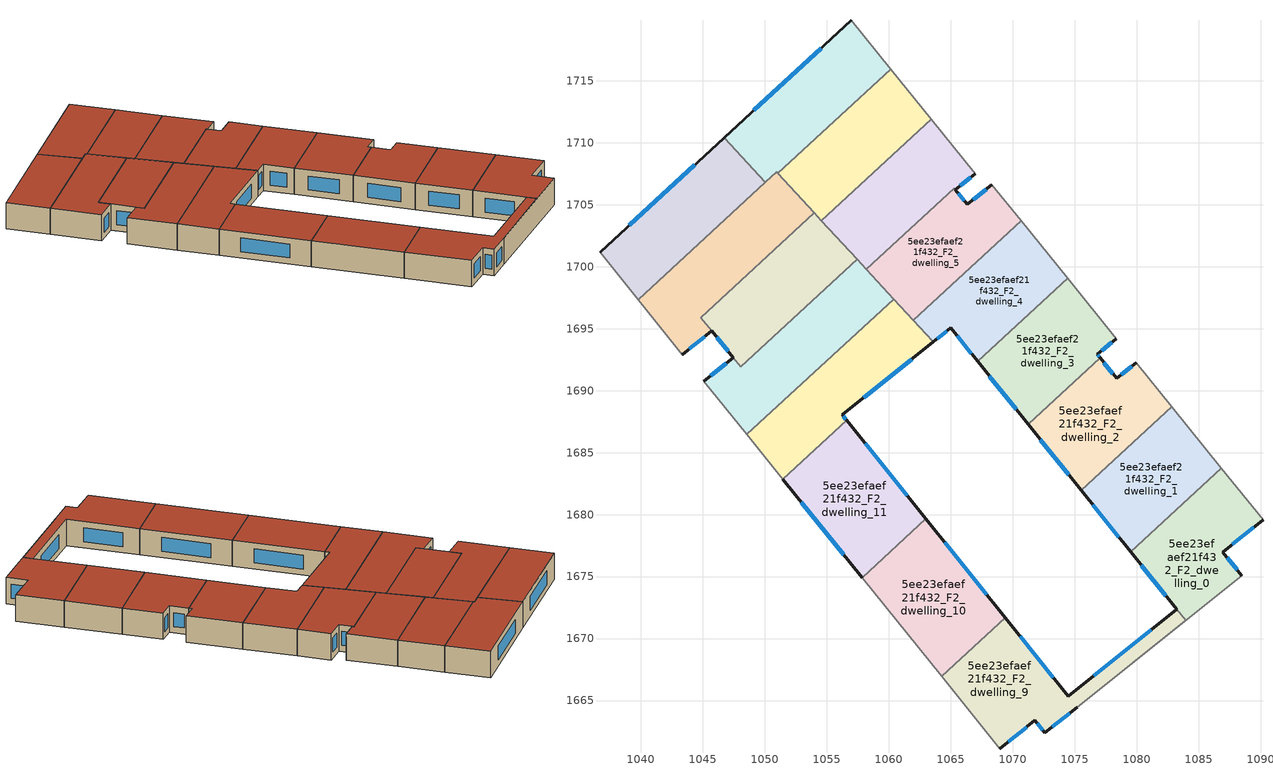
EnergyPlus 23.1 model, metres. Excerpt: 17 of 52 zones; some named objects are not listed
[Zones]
5ee23efaef21f432_F2_dwelling_0
 floor to 5ee23efaef21f432_F1_dwelling_0 (EU_floor_Construction): 1086.83,1683.75 1090.18,1679.59 1086.93,1676.98 1088.45,1675.09 1075.18,1664.47 1083.93,1671.47 1083.22,1672.36 1079.49,1677 z6
 wall outside (EU_wall_Construction): 1079.49,1677 1083.22,1672.36 / 1088.45,1675.09 1086.93,1676.98 1090.18,1679.59 z6:9
 wall to 5ee23efaef21f432_F2_dwelling_9 (EU_wall_Construction): 1083.22,1672.36 1083.93,1671.47 1075.18,1664.47 z6:9
 wall to 5ee23efaef21f432_F2_dwelling_1 (EU_wall_Construction): 1086.83,1683.75 1079.49,1677 z6:9
 wall adiabatic (EU_wall_Construction): 1090.18,1679.59 1086.83,1683.75 / 1075.18,1664.47 1088.45,1675.09 z6:9
 window (EU_Window_Construction): 1080.37,1675.91 1082.35,1673.45 / 1087.69,1677.59 1089.41,1678.98 / 1088.09,1675.53 1087.28,1676.54 z6.7:8.3
 roof outside (EU_roof_Construction): 1083.93,1671.47 1075.18,1664.47 1088.45,1675.09 1086.93,1676.98 1090.18,1679.59 1086.83,1683.75 1079.49,1677 1083.22,1672.36 z9
5ee23efaef21f432_F2_dwelling_1
 floor to 5ee23efaef21f432_F1_dwelling_1 (EU_floor_Construction): 1082.83,1688.72 1086.83,1683.75 1079.49,1677 1075.5,1681.97 z6
 wall outside (EU_wall_Construction): 1075.5,1681.97 1079.49,1677 z6:9
 wall to 5ee23efaef21f432_F2_dwelling_2 (EU_wall_Construction): 1082.83,1688.72 1075.5,1681.97 z6:9
 wall adiabatic (EU_wall_Construction): 1086.83,1683.75 1082.83,1688.72 z6:9
 window (EU_Window_Construction): 1076.44,1680.8 1078.56,1678.17 z6.7:8.3
 roof outside (EU_roof_Construction): 1086.83,1683.75 1082.83,1688.72 1075.5,1681.97 1079.49,1677 z9
5ee23efaef21f432_F2_dwelling_10
 floor to 5ee23efaef21f432_F1_dwelling_10 (EU_floor_Construction): 1062.98,1679.66 1069.39,1671.68 1064.26,1666.95 1057.84,1674.92 z6
 wall outside (EU_wall_Construction): 1069.39,1671.68 1062.98,1679.66 z6:9
 wall to 5ee23efaef21f432_F2_dwelling_9 (EU_wall_Construction): 1064.26,1666.95 1069.39,1671.68 z6:9
 wall adiabatic (EU_wall_Construction): 1057.84,1674.92 1064.26,1666.95 z6:9
 wall to 5ee23efaef21f432_F2_dwelling_11 (EU_wall_Construction): 1062.98,1679.66 1057.84,1674.92 z6:9
 window (EU_Window_Construction): 1067.89,1673.55 1064.49,1677.78 z6.7:8.3
 roof outside (EU_roof_Construction): 1069.39,1671.68 1062.98,1679.66 1057.84,1674.92 1064.26,1666.95 z9
5ee23efaef21f432_F2_dwelling_11
 floor to 5ee23efaef21f432_F1_dwelling_11 (EU_floor_Construction): 1056.6,1687.61 1062.98,1679.66 1057.84,1674.92 1051.45,1682.86 z6
 wall outside (EU_wall_Construction): 1051.45,1682.86 1057.84,1674.92 / 1062.98,1679.66 1056.6,1687.61 z6:9
 wall to 5ee23efaef21f432_F2_dwelling_12 (EU_wall_Construction): 1056.6,1687.61 1051.45,1682.86 z6:9
 window (EU_Window_Construction): 1052.95,1680.99 1056.34,1676.78 / 1061.49,1681.52 1058.1,1685.74 z6.7:8.3
 roof outside (EU_roof_Construction): 1062.98,1679.66 1056.6,1687.61 1051.45,1682.86 1057.84,1674.92 z9
5ee23efaef21f432_F2_dwelling_12
 floor to 5ee23efaef21f432_F1_dwelling_12 (EU_floor_Construction): 1060.39,1697.39 1063.53,1693.99 1063.58,1693.93 1056.24,1688.06 1056.6,1687.61 1051.45,1682.86 1048.54,1686.46 z6
 wall outside (EU_wall_Construction): 1056.6,1687.61 1056.24,1688.06 1063.58,1693.93 z6:9
 wall adiabatic (EU_wall_Construction): 1048.54,1686.46 1051.45,1682.86 z6:9
 wall to 5ee23efaef21f432_F2_dwelling_13 (EU_wall_Construction): 1060.39,1697.39 1048.54,1686.46 z6:9
 wall to 5ee23efaef21f432_F2_dwelling_5 (EU_wall_Construction): 1061.97,1695.68 1060.39,1697.39 z6:9
 wall to 5ee23efaef21f432_F2_dwelling_4 (EU_wall_Construction): 1063.58,1693.93 1063.53,1693.99 1061.97,1695.68 z6:9
 window (EU_Window_Construction): 1057.96,1689.43 1061.86,1692.55 / 1056.51,1687.71 1056.32,1687.95 z6.7:8.3
 roof outside (EU_roof_Construction): 1056.6,1687.61 1056.24,1688.06 1063.58,1693.93 1063.53,1693.99 1060.39,1697.39 1048.54,1686.46 1051.45,1682.86 z9
5ee23efaef21f432_F2_dwelling_13
 floor to 5ee23efaef21f432_F1_dwelling_13 (EU_floor_Construction): 1057.44,1700.59 1060.39,1697.39 1048.54,1686.46 1045.08,1690.76 1047.45,1692.66 1048.03,1691.93 z6
 wall outside (EU_wall_Construction): 1047.45,1692.66 1045.08,1690.76 z6:9
 wall to 5ee23efaef21f432_F2_dwelling_14 (EU_wall_Construction): 1057.44,1700.59 1048.03,1691.93 1047.45,1692.66 z6:9
 wall adiabatic (EU_wall_Construction): 1045.08,1690.76 1048.54,1686.46 z6:9
 wall to 5ee23efaef21f432_F2_dwelling_6 (EU_wall_Construction): 1058.16,1699.81 1057.44,1700.59 z6:9
 wall to 5ee23efaef21f432_F2_dwelling_5 (EU_wall_Construction): 1060.39,1697.39 1058.16,1699.81 z6:9
 window (EU_Window_Construction): 1046.89,1692.21 1045.63,1691.2 z6.7:8.3
 roof outside (EU_roof_Construction): 1060.39,1697.39 1057.44,1700.59 1048.03,1691.93 1047.45,1692.66 1045.08,1690.76 1048.54,1686.46 z9
5ee23efaef21f432_F2_dwelling_14
 floor to 5ee23efaef21f432_F1_dwelling_14 (EU_floor_Construction): 1053.99,1704.34 1057.43,1700.6 1048.03,1691.93 1044.83,1695.9 z6
 wall outside (EU_wall_Construction): 1045.71,1694.81 1047.45,1692.66 z6:9
 wall to 5ee23efaef21f432_F2_dwelling_15 (EU_wall_Construction): 1053.99,1704.34 1044.83,1695.9 1045.71,1694.81 z6:9
 wall to 5ee23efaef21f432_F2_dwelling_7 (EU_wall_Construction): 1054.55,1703.72 1053.99,1704.34 z6:9
 wall to 5ee23efaef21f432_F2_dwelling_6 (EU_wall_Construction): 1057.43,1700.6 1054.55,1703.72 z6:9
 window (EU_Window_Construction): 1046.12,1694.31 1047.04,1693.16 z6.7:8.3
 roof outside (EU_roof_Construction): 1057.44,1700.59 1053.99,1704.34 1044.83,1695.9 1048.03,1691.93 z9
5ee23efaef21f432_F2_dwelling_15
 floor to 5ee23efaef21f432_F1_dwelling_15 (EU_floor_Construction): 1050.94,1707.64 1053.99,1704.34 1044.83,1695.9 1045.71,1694.81 1043.34,1692.91 1039.77,1697.35 z6
 wall outside (EU_wall_Construction): 1043.34,1692.91 1045.71,1694.81 z6:9
 wall adiabatic (EU_wall_Construction): 1039.77,1697.35 1043.34,1692.91 z6:9
 wall to 5ee23efaef21f432_F2_dwelling_16 (EU_wall_Construction): 1050.02,1706.8 1039.77,1697.35 z6:9
 wall to 5ee23efaef21f432_F2_dwelling_8 (EU_wall_Construction): 1051.04,1707.53 1050.94,1707.64 1050.02,1706.8 z6:9
 wall to 5ee23efaef21f432_F2_dwelling_7 (EU_wall_Construction): 1053.99,1704.34 1051.04,1707.53 z6:9
 window (EU_Window_Construction): 1043.89,1693.36 1045.15,1694.37 z6.7:8.3
 roof outside (EU_roof_Construction): 1045.71,1694.81 1044.83,1695.9 1053.99,1704.34 1050.94,1707.64 1039.77,1697.35 1043.34,1692.91 z9
5ee23efaef21f432_F2_dwelling_16
 floor to 5ee23efaef21f432_F1_dwelling_16 (EU_floor_Construction): 1046.71,1710.4 1050.02,1706.8 1039.77,1697.35 1036.69,1701.16 z6
 wall outside (EU_wall_Construction): 1046.71,1710.4 1036.69,1701.16 z6:9
 wall to 5ee23efaef21f432_F2_dwelling_8 (EU_wall_Construction): 1050.02,1706.8 1046.71,1710.4 z6:9
 wall adiabatic (EU_wall_Construction): 1036.69,1701.16 1039.77,1697.35 z6:9
 window (EU_Window_Construction): 1044.35,1708.23 1039.05,1703.33 z6.7:8.3
 roof outside (EU_roof_Construction): 1050.02,1706.8 1046.71,1710.4 1036.69,1701.16 1039.77,1697.35 z9
5ee23efaef21f432_F2_dwelling_2
 floor to 5ee23efaef21f432_F1_dwelling_2 (EU_floor_Construction): 1079.97,1692.27 1082.83,1688.72 1075.5,1681.97 1071.22,1687.3 1077.03,1692.65 1078.38,1690.98 z6
 wall outside (EU_wall_Construction): 1071.22,1687.3 1075.5,1681.97 / 1079.97,1692.27 1078.38,1690.98 1077.03,1692.65 z6:9
 wall to 5ee23efaef21f432_F2_dwelling_3 (EU_wall_Construction): 1077.03,1692.65 1071.22,1687.3 z6:9
 wall adiabatic (EU_wall_Construction): 1082.83,1688.72 1079.97,1692.27 z6:9
 window (EU_Window_Construction): 1072.23,1686.05 1074.5,1683.22 / 1078.06,1691.38 1077.35,1692.26 / 1079.59,1691.97 1078.75,1691.29 z6.7:8.3
 roof outside (EU_roof_Construction): 1082.83,1688.72 1079.97,1692.27 1078.38,1690.98 1077.03,1692.65 1071.22,1687.3 1075.5,1681.97 z9
5ee23efaef21f432_F2_dwelling_3
 floor to 5ee23efaef21f432_F1_dwelling_3 (EU_floor_Construction): 1074.41,1699.05 1078.33,1694.18 1076.8,1692.95 1077.03,1692.65 1071.22,1687.3 1067.16,1692.37 z6
 wall outside (EU_wall_Construction): 1067.16,1692.37 1071.22,1687.3 / 1077.03,1692.65 1076.8,1692.95 1078.33,1694.18 z6:9
 wall to 5ee23efaef21f432_F2_dwelling_4 (EU_wall_Construction): 1074.41,1699.05 1067.16,1692.37 z6:9
 wall adiabatic (EU_wall_Construction): 1078.33,1694.18 1074.41,1699.05 z6:9
 window (EU_Window_Construction): 1068.11,1691.18 1070.27,1688.49 / 1077.16,1693.24 1077.97,1693.89 / 1076.98,1692.72 1076.85,1692.88 z6.7:8.3
 roof outside (EU_roof_Construction): 1077.03,1692.65 1076.8,1692.95 1078.33,1694.18 1074.41,1699.05 1067.16,1692.37 1071.22,1687.3 z9
5ee23efaef21f432_F2_dwelling_4
 floor to 5ee23efaef21f432_F1_dwelling_4 (EU_floor_Construction): 1070.66,1703.7 1074.41,1699.05 1067.16,1692.37 1065,1695.05 1063.58,1693.93 1061.97,1695.68 z6
 wall outside (EU_wall_Construction): 1063.58,1693.93 1065,1695.05 1067.16,1692.37 z6:9
 wall to 5ee23efaef21f432_F2_dwelling_5 (EU_wall_Construction): 1070.66,1703.7 1061.97,1695.68 z6:9
 wall adiabatic (EU_wall_Construction): 1074.41,1699.05 1070.66,1703.7 z6:9
 window (EU_Window_Construction): 1063.92,1694.19 1064.66,1694.79 / 1065.5,1694.42 1066.65,1693 z6.7:8.3
 roof outside (EU_roof_Construction): 1074.41,1699.05 1070.66,1703.7 1061.97,1695.68 1063.58,1693.93 1065,1695.05 1067.16,1692.37 z9
5ee23efaef21f432_F2_dwelling_5
 floor to 5ee23efaef21f432_F1_dwelling_5 (EU_floor_Construction): 1068.31,1706.62 1070.66,1703.7 1061.97,1695.68 1058.16,1699.81 1065.26,1706.34 1065.37,1706.22 1066.32,1705.03 z6
 wall outside (EU_wall_Construction): 1068.31,1706.62 1066.32,1705.03 1065.37,1706.22 z6:9
 wall adiabatic (EU_wall_Construction): 1070.66,1703.7 1068.31,1706.62 z6:9
 wall to 5ee23efaef21f432_F2_dwelling_6 (EU_wall_Construction): 1065.36,1706.22 1065.26,1706.35 / 1065.26,1706.34 1058.16,1699.81 z6:9
 window (EU_Window_Construction): 1066.1,1705.31 1065.59,1705.94 / 1067.84,1706.25 1066.79,1705.4 z6.7:8.3
 roof outside (EU_roof_Construction): 1070.66,1703.7 1068.31,1706.62 1066.32,1705.03 1065.37,1706.22 1065.26,1706.35 1058.16,1699.81 1061.97,1695.68 z9
5ee23efaef21f432_F2_dwelling_6
 floor to 5ee23efaef21f432_F1_dwelling_6 (EU_floor_Construction): 1063.43,1711.9 1066.98,1707.51 1065.36,1706.22 1065.26,1706.35 1058.16,1699.81 1054.55,1703.72 z6
 wall outside (EU_wall_Construction): 1065.36,1706.22 1066.98,1707.51 z6:9
 wall to 5ee23efaef21f432_F2_dwelling_7 (EU_wall_Construction): 1063.43,1711.9 1054.55,1703.72 z6:9
 wall adiabatic (EU_wall_Construction): 1066.98,1707.51 1063.43,1711.9 z6:9
 window (EU_Window_Construction): 1065.74,1706.52 1066.6,1707.21 z6.7:8.3
 roof outside (EU_roof_Construction): 1065.36,1706.22 1066.98,1707.51 1063.43,1711.9 1054.55,1703.72 1058.16,1699.81 1065.26,1706.35 z9
5ee23efaef21f432_F2_dwelling_7
 floor to 5ee23efaef21f432_F1_dwelling_7 (EU_floor_Construction): 1060.16,1715.93 1063.43,1711.9 1054.55,1703.72 1051.04,1707.53 z6
 wall to 5ee23efaef21f432_F2_dwelling_8 (EU_wall_Construction): 1060.16,1715.93 1051.04,1707.53 z6:9
 wall adiabatic (EU_wall_Construction): 1063.43,1711.9 1060.16,1715.93 z6:9
 roof outside (EU_roof_Construction): 1063.43,1711.9 1060.16,1715.93 1051.04,1707.53 1054.55,1703.72 z9
5ee23efaef21f432_F2_dwelling_8
 floor to 5ee23efaef21f432_F1_dwelling_8 (EU_floor_Construction): 1056.97,1719.86 1060.16,1715.93 1051.04,1707.53 1050.94,1707.64 1050.02,1706.8 1046.71,1710.4 z6
 wall outside (EU_wall_Construction): 1056.97,1719.86 1046.71,1710.4 z6:9
 wall adiabatic (EU_wall_Construction): 1060.16,1715.93 1056.97,1719.86 z6:9
 window (EU_Window_Construction): 1054.56,1717.64 1049.12,1712.62 z6.7:8.3
 roof outside (EU_roof_Construction): 1060.16,1715.93 1056.97,1719.86 1046.71,1710.4 1050.02,1706.8 1050.94,1707.64 1051.04,1707.53 z9
5ee23efaef21f432_F2_dwelling_9
 floor to 5ee23efaef21f432_F1_dwelling_9 (EU_floor_Construction): 1083.22,1672.36 1083.93,1671.47 1072.58,1662.38 1071.78,1663.39 1068.95,1661.13 1064.26,1666.95 1069.39,1671.68 1074.47,1665.36 z6
 wall outside (EU_wall_Construction): 1083.22,1672.36 1074.47,1665.36 1069.39,1671.68 / 1068.95,1661.13 1071.78,1663.39 1072.58,1662.38 1075.18,1664.47 z6:9
 wall adiabatic (EU_wall_Construction): 1064.26,1666.95 1068.95,1661.13 z6:9
 window (EU_Window_Construction): 1073.27,1666.85 1070.58,1670.2 / 1081.16,1670.71 1076.52,1667 / 1071.97,1663.16 1072.39,1662.62 / 1069.61,1661.66 1071.11,1662.86 / 1073.19,1662.87 1074.57,1663.98 z6.7:8.3
 roof outside (EU_roof_Construction): 1083.93,1671.47 1083.22,1672.36 1074.47,1665.36 1069.39,1671.68 1064.26,1666.95 1068.95,1661.13 1071.78,1663.39 1072.58,1662.38 z9
[Building]
EU S2 Campaign: North Axis=0; Terrain=City; Solar Distribution=FullExterior
[Site:Location]
Budapest.Ferenc.Liszt.Intl.AP: Latitude=47.437; Longitude=19.256; Time Zone=1; Elevation=185
[SizingPeriod:WeatherFileDays]
AnnualSizingPeriod: Begin Month=1; Begin Day of Month=1; End Month=12; End Day of Month=31; Day of Week for Start Day=Monday; Use Weather File Daylight Saving Period=No; Use Weather File Rain and Snow Indicators=No
[MATERIAL]
EU_InternalMass_Material: Roughness=MediumRough; Thickness=0.1; Conductivity=1; Density=1800; Specific Heat=900; Thermal Absorptance=0.9; Solar Absorptance=0.7; Visible Absorptance=0.7
[MATERIAL:NOMASS] Roughness=MediumRough; Thermal Absorptance=0.9; Solar Absorptance=0.7; Visible Absorptance=0.7
Name | Thermal Resistance
EU_wall_NoMass | 0.832559
EU_roof_NoMass | 1.39638
EU_floor_NoMass | 0.872794
[WINDOWMATERIAL:SIMPLEGLAZINGSYSTEM]
EU_Window_SimpleGlazing: UFactor=2.79869; Solar Heat Gain Coefficient=0.75; Visible Transmittance=0.75
[CONSTRUCTION]
EU_wall_Construction: EU_wall_NoMass
EU_roof_Construction: EU_roof_NoMass
EU_floor_Construction: EU_floor_NoMass
EU_Window_Construction: EU_Window_SimpleGlazing
EU_InternalMass_Construction: EU_InternalMass_Material
[ZONE] Type=1; Multiplier=1; Ceiling Height=autocalculate; Floor Area=autocalculate; Part of Total Floor Area=Yes
Name | Volume
5ee23efaef21f432_F2_dwelling_0 | 191.575
5ee23efaef21f432_F2_dwelling_1 | 190.075
5ee23efaef21f432_F2_dwelling_10 | 213.852
5ee23efaef21f432_F2_dwelling_11 | 213.687
5ee23efaef21f432_F2_dwelling_12 | 218.818
5ee23efaef21f432_F2_dwelling_13 | 218.474
5ee23efaef21f432_F2_dwelling_14 | 192.536
5ee23efaef21f432_F2_dwelling_15 | 218.747
5ee23efaef21f432_F2_dwelling_16 | 202.322
5ee23efaef21f432_F2_dwelling_2 | 190.069
5ee23efaef21f432_F2_dwelling_3 | 190.084
5ee23efaef21f432_F2_dwelling_4 | 190.081
5ee23efaef21f432_F2_dwelling_5 | 188.621
5ee23efaef21f432_F2_dwelling_6 | 191.569
5ee23efaef21f432_F2_dwelling_7 | 190.082
5ee23efaef21f432_F2_dwelling_8 | 208.41
5ee23efaef21f432_F2_dwelling_9 | 212.311
[INTERNALMASS] Construction=EU_InternalMass_Construction
Name | Zone or ZoneList | Surface Area
5ee23efaef21f432_F2_dwelling_0_EU_InternalMass | 5ee23efaef21f432_F2_dwelling_0 | 63.8927
5ee23efaef21f432_F2_dwelling_1_EU_InternalMass | 5ee23efaef21f432_F2_dwelling_1 | 63.3585
5ee23efaef21f432_F2_dwelling_2_EU_InternalMass | 5ee23efaef21f432_F2_dwelling_2 | 63.3563
5ee23efaef21f432_F2_dwelling_3_EU_InternalMass | 5ee23efaef21f432_F2_dwelling_3 | 63.3613
5ee23efaef21f432_F2_dwelling_4_EU_InternalMass | 5ee23efaef21f432_F2_dwelling_4 | 63.3604
5ee23efaef21f432_F2_dwelling_5_EU_InternalMass | 5ee23efaef21f432_F2_dwelling_5 | 62.8741
5ee23efaef21f432_F2_dwelling_6_EU_InternalMass | 5ee23efaef21f432_F2_dwelling_6 | 63.8561
5ee23efaef21f432_F2_dwelling_7_EU_InternalMass | 5ee23efaef21f432_F2_dwelling_7 | 63.3607
5ee23efaef21f432_F2_dwelling_8_EU_InternalMass | 5ee23efaef21f432_F2_dwelling_8 | 69.4712
5ee23efaef21f432_F2_dwelling_9_EU_InternalMass | 5ee23efaef21f432_F2_dwelling_9 | 70.7503
5ee23efaef21f432_F2_dwelling_10_EU_InternalMass | 5ee23efaef21f432_F2_dwelling_10 | 71.2839
5ee23efaef21f432_F2_dwelling_11_EU_InternalMass | 5ee23efaef21f432_F2_dwelling_11 | 71.229
5ee23efaef21f432_F2_dwelling_12_EU_InternalMass | 5ee23efaef21f432_F2_dwelling_12 | 72.9386
5ee23efaef21f432_F2_dwelling_13_EU_InternalMass | 5ee23efaef21f432_F2_dwelling_13 | 72.8239
5ee23efaef21f432_F2_dwelling_14_EU_InternalMass | 5ee23efaef21f432_F2_dwelling_14 | 64.2169
5ee23efaef21f432_F2_dwelling_15_EU_InternalMass | 5ee23efaef21f432_F2_dwelling_15 | 72.922
5ee23efaef21f432_F2_dwelling_16_EU_InternalMass | 5ee23efaef21f432_F2_dwelling_16 | 67.4386
[OTHEREQUIPMENT] Fuel Type=Electricity; Design Level Calculation Method=Watts/Area; Power per Zone Floor Area=1; Fraction Latent=0; Fraction Radiant=0; Fraction Lost=0; Carbon Dioxide Generation Rate=0; EndUse Subcategory=EU_Step8_InternalGains
Name | Zone or ZoneList or Space or SpaceList | Schedule
EU_Step8_InternalGain_5ee23efaef21f432_F2_dwelling_0_f000 | 5ee23efaef21f432_F2_dwelling_0 | EU_Step8_GainSchedule_5ee23efaef21f432_F2_dwelling_0_f000
EU_Step8_InternalGain_5ee23efaef21f432_F2_dwelling_1_f000 | 5ee23efaef21f432_F2_dwelling_1 | EU_Step8_GainSchedule_5ee23efaef21f432_F2_dwelling_1_f000
EU_Step8_InternalGain_5ee23efaef21f432_F2_dwelling_2_f000 | 5ee23efaef21f432_F2_dwelling_2 | EU_Step8_GainSchedule_5ee23efaef21f432_F2_dwelling_2_f000
EU_Step8_InternalGain_5ee23efaef21f432_F2_dwelling_3_f000 | 5ee23efaef21f432_F2_dwelling_3 | EU_Step8_GainSchedule_5ee23efaef21f432_F2_dwelling_3_f000
EU_Step8_InternalGain_5ee23efaef21f432_F2_dwelling_4_f000 | 5ee23efaef21f432_F2_dwelling_4 | EU_Step8_GainSchedule_5ee23efaef21f432_F2_dwelling_4_f000
EU_Step8_InternalGain_5ee23efaef21f432_F2_dwelling_5_f000 | 5ee23efaef21f432_F2_dwelling_5 | EU_Step8_GainSchedule_5ee23efaef21f432_F2_dwelling_5_f000
EU_Step8_InternalGain_5ee23efaef21f432_F2_dwelling_6_f000 | 5ee23efaef21f432_F2_dwelling_6 | EU_Step8_GainSchedule_5ee23efaef21f432_F2_dwelling_6_f000
EU_Step8_InternalGain_5ee23efaef21f432_F2_dwelling_7_f000 | 5ee23efaef21f432_F2_dwelling_7 | EU_Step8_GainSchedule_5ee23efaef21f432_F2_dwelling_7_f000
EU_Step8_InternalGain_5ee23efaef21f432_F2_dwelling_8_f000 | 5ee23efaef21f432_F2_dwelling_8 | EU_Step8_GainSchedule_5ee23efaef21f432_F2_dwelling_8_f000
EU_Step8_InternalGain_5ee23efaef21f432_F2_dwelling_9_f000 | 5ee23efaef21f432_F2_dwelling_9 | EU_Step8_GainSchedule_5ee23efaef21f432_F2_dwelling_9_f000
EU_Step8_InternalGain_5ee23efaef21f432_F2_dwelling_10_f000 | 5ee23efaef21f432_F2_dwelling_10 | EU_Step8_GainSchedule_5ee23efaef21f432_F2_dwelling_10_f000
EU_Step8_InternalGain_5ee23efaef21f432_F2_dwelling_11_f000 | 5ee23efaef21f432_F2_dwelling_11 | EU_Step8_GainSchedule_5ee23efaef21f432_F2_dwelling_11_f000
EU_Step8_InternalGain_5ee23efaef21f432_F2_dwelling_12_f000 | 5ee23efaef21f432_F2_dwelling_12 | EU_Step8_GainSchedule_5ee23efaef21f432_F2_dwelling_12_f000
EU_Step8_InternalGain_5ee23efaef21f432_F2_dwelling_13_f000 | 5ee23efaef21f432_F2_dwelling_13 | EU_Step8_GainSchedule_5ee23efaef21f432_F2_dwelling_13_f000
EU_Step8_InternalGain_5ee23efaef21f432_F2_dwelling_14_f000 | 5ee23efaef21f432_F2_dwelling_14 | EU_Step8_GainSchedule_5ee23efaef21f432_F2_dwelling_14_f000
EU_Step8_InternalGain_5ee23efaef21f432_F2_dwelling_15_f000 | 5ee23efaef21f432_F2_dwelling_15 | EU_Step8_GainSchedule_5ee23efaef21f432_F2_dwelling_15_f000
EU_Step8_InternalGain_5ee23efaef21f432_F2_dwelling_16_f000 | 5ee23efaef21f432_F2_dwelling_16 | EU_Step8_GainSchedule_5ee23efaef21f432_F2_dwelling_16_f000
[ZONEVENTILATION:DESIGNFLOWRATE] Schedule=EU_AlwaysOn; Design Flow Rate Calculation Method=AirChanges/Hour; Air Changes per Hour=0.475469; Ventilation Type=Natural; Fan Pressure Rise=0; Fan Total Efficiency=1; Constant Term Coefficient=1; Temperature Term Coefficient=0; Velocity Term Coefficient=0; Velocity Squared Term Coefficient=0; Minimum Indoor Temperature=-100; Maximum Indoor Temperature=100; Delta Temperature=-100; Minimum Outdoor Temperature=-100; Maximum Outdoor Temperature=100; Maximum Wind Speed=40
Name | Zone or ZoneList or Space or SpaceList
EU_ConstantAir_5ee23efaef21f432_F2_dwelling_0 | 5ee23efaef21f432_F2_dwelling_0
EU_ConstantAir_5ee23efaef21f432_F2_dwelling_1 | 5ee23efaef21f432_F2_dwelling_1
EU_ConstantAir_5ee23efaef21f432_F2_dwelling_2 | 5ee23efaef21f432_F2_dwelling_2
EU_ConstantAir_5ee23efaef21f432_F2_dwelling_3 | 5ee23efaef21f432_F2_dwelling_3
EU_ConstantAir_5ee23efaef21f432_F2_dwelling_4 | 5ee23efaef21f432_F2_dwelling_4
EU_ConstantAir_5ee23efaef21f432_F2_dwelling_5 | 5ee23efaef21f432_F2_dwelling_5
EU_ConstantAir_5ee23efaef21f432_F2_dwelling_6 | 5ee23efaef21f432_F2_dwelling_6
EU_ConstantAir_5ee23efaef21f432_F2_dwelling_7 | 5ee23efaef21f432_F2_dwelling_7
EU_ConstantAir_5ee23efaef21f432_F2_dwelling_8 | 5ee23efaef21f432_F2_dwelling_8
EU_ConstantAir_5ee23efaef21f432_F2_dwelling_9 | 5ee23efaef21f432_F2_dwelling_9
EU_ConstantAir_5ee23efaef21f432_F2_dwelling_10 | 5ee23efaef21f432_F2_dwelling_10
EU_ConstantAir_5ee23efaef21f432_F2_dwelling_11 | 5ee23efaef21f432_F2_dwelling_11
EU_ConstantAir_5ee23efaef21f432_F2_dwelling_12 | 5ee23efaef21f432_F2_dwelling_12
EU_ConstantAir_5ee23efaef21f432_F2_dwelling_13 | 5ee23efaef21f432_F2_dwelling_13
EU_ConstantAir_5ee23efaef21f432_F2_dwelling_14 | 5ee23efaef21f432_F2_dwelling_14
EU_ConstantAir_5ee23efaef21f432_F2_dwelling_15 | 5ee23efaef21f432_F2_dwelling_15
EU_ConstantAir_5ee23efaef21f432_F2_dwelling_16 | 5ee23efaef21f432_F2_dwelling_16
[HVACTEMPLATE:ZONE:IDEALLOADSAIRSYSTEM] System Availability Schedule=EU_AlwaysOn; Maximum Heating Supply Air Temperature=50; Minimum Cooling Supply Air Temperature=13; Maximum Heating Supply Air Humidity Ratio=0.0156; Minimum Cooling Supply Air Humidity Ratio=0.0077; Heating Limit=NoLimit; Cooling Limit=NoLimit; Heating Availability Schedule=EU_AlwaysOn; Cooling Availability Schedule=EU_CoolingOff; Dehumidification Control Type=ConstantSensibleHeatRatio; Cooling Sensible Heat Ratio=0.7; Dehumidification Setpoint=60; Humidification Control Type=None; Humidification Setpoint=30; Outdoor Air Method=None; Outdoor Air Flow Rate per Person=0.00944; Outdoor Air Flow Rate per Zone Floor Area=0; Outdoor Air Flow Rate per Zone=0; Demand Controlled Ventilation Type=None; Outdoor Air Economizer Type=NoEconomizer; Heat Recovery Type=None; Sensible Heat Recovery Effectiveness=0.7; Latent Heat Recovery Effectiveness=0.65
Name | Template Thermostat
5ee23efaef21f432_F2_dwelling_0 | EU_HeatOnly_5ee23efaef21f432_F2_dwelling_0
5ee23efaef21f432_F2_dwelling_1 | EU_HeatOnly_5ee23efaef21f432_F2_dwelling_1
5ee23efaef21f432_F2_dwelling_2 | EU_HeatOnly_5ee23efaef21f432_F2_dwelling_2
5ee23efaef21f432_F2_dwelling_3 | EU_HeatOnly_5ee23efaef21f432_F2_dwelling_3
5ee23efaef21f432_F2_dwelling_4 | EU_HeatOnly_5ee23efaef21f432_F2_dwelling_4
5ee23efaef21f432_F2_dwelling_5 | EU_HeatOnly_5ee23efaef21f432_F2_dwelling_5
5ee23efaef21f432_F2_dwelling_6 | EU_HeatOnly_5ee23efaef21f432_F2_dwelling_6
5ee23efaef21f432_F2_dwelling_7 | EU_HeatOnly_5ee23efaef21f432_F2_dwelling_7
5ee23efaef21f432_F2_dwelling_8 | EU_HeatOnly_5ee23efaef21f432_F2_dwelling_8
5ee23efaef21f432_F2_dwelling_9 | EU_HeatOnly_5ee23efaef21f432_F2_dwelling_9
5ee23efaef21f432_F2_dwelling_10 | EU_HeatOnly_5ee23efaef21f432_F2_dwelling_10
5ee23efaef21f432_F2_dwelling_11 | EU_HeatOnly_5ee23efaef21f432_F2_dwelling_11
5ee23efaef21f432_F2_dwelling_12 | EU_HeatOnly_5ee23efaef21f432_F2_dwelling_12
5ee23efaef21f432_F2_dwelling_13 | EU_HeatOnly_5ee23efaef21f432_F2_dwelling_13
5ee23efaef21f432_F2_dwelling_14 | EU_HeatOnly_5ee23efaef21f432_F2_dwelling_14
5ee23efaef21f432_F2_dwelling_15 | EU_HeatOnly_5ee23efaef21f432_F2_dwelling_15
5ee23efaef21f432_F2_dwelling_16 | EU_HeatOnly_5ee23efaef21f432_F2_dwelling_16
[SIZING:ZONE] Zone Cooling Design Supply Air Temperature Input Method=SupplyAirTemperature; Zone Cooling Design Supply Air Temperature=13; Zone Heating Design Supply Air Temperature Input Method=SupplyAirTemperature; Zone Heating Design Supply Air Temperature=50; Zone Cooling Design Supply Air Humidity Ratio=0.008; Zone Heating Design Supply Air Humidity Ratio=0.008; Cooling Design Air Flow Method=DesignDay; Cooling Design Air Flow Rate=0; Cooling Minimum Air Flow per Zone Floor Area=0.000762; Cooling Minimum Air Flow=0; Cooling Minimum Air Flow Fraction=0.2; Heating Design Air Flow Method=DesignDay; Heating Design Air Flow Rate=0; Heating Maximum Air Flow per Zone Floor Area=0.002032; Heating Maximum Air Flow=0.141576; Heating Maximum Air Flow Fraction=0.3; Account for Dedicated Outdoor Air System=No; Dedicated Outdoor Air System Control Strategy=NeutralSupplyAir; Dedicated Outdoor Air Low Setpoint Temperature for Design=autosize; Dedicated Outdoor Air High Setpoint Temperature for Design=autosize; Zone Load Sizing Method=Sensible Load Only No Latent Load; Zone Latent Cooling Design Supply Air Humidity Ratio Input Method=HumidityRatioDifference; Zone Cooling Design Supply Air Humidity Ratio Difference=0.005; Zone Latent Heating Design Supply Air Humidity Ratio Input Method=HumidityRatioDifference; Zone Humidification Design Supply Air Humidity Ratio Difference=0.005
5ee23efaef21f432_F2_dwelling_0; 5ee23efaef21f432_F2_dwelling_1; 5ee23efaef21f432_F2_dwelling_2; 5ee23efaef21f432_F2_dwelling_3; 5ee23efaef21f432_F2_dwelling_4; 5ee23efaef21f432_F2_dwelling_5; 5ee23efaef21f432_F2_dwelling_6; 5ee23efaef21f432_F2_dwelling_7; 5ee23efaef21f432_F2_dwelling_8; 5ee23efaef21f432_F2_dwelling_9; 5ee23efaef21f432_F2_dwelling_10; 5ee23efaef21f432_F2_dwelling_11; 5ee23efaef21f432_F2_dwelling_12; 5ee23efaef21f432_F2_dwelling_13; 5ee23efaef21f432_F2_dwelling_14; 5ee23efaef21f432_F2_dwelling_15; 5ee23efaef21f432_F2_dwelling_16
[SCHEDULE:CONSTANT]
Name | Hourly Value
EU_AlwaysOn | 1
EU_CoolingOff | 0
[SCHEDULE:FILE] Column Number=1; Rows to Skip at Top=0; Number of Hours of Data=8760; Column Separator=Comma; Interpolate to Timestep=No; Minutes per Item=60; Adjust Schedule for Daylight Savings=Yes
Name | File
EU_Step8_GainSchedule_5ee23efaef21f432_F2_dwelling_0_f000 | ../../schedules/5ee23efaef21f432/5ee23efaef21f432_F2_dwelling_0_f000_gain.csv
EU_Step8_GainSchedule_5ee23efaef21f432_F2_dwelling_1_f000 | ../../schedules/5ee23efaef21f432/5ee23efaef21f432_F2_dwelling_1_f000_gain.csv
EU_Step8_GainSchedule_5ee23efaef21f432_F2_dwelling_2_f000 | ../../schedules/5ee23efaef21f432/5ee23efaef21f432_F2_dwelling_2_f000_gain.csv
EU_Step8_GainSchedule_5ee23efaef21f432_F2_dwelling_3_f000 | ../../schedules/5ee23efaef21f432/5ee23efaef21f432_F2_dwelling_3_f000_gain.csv
EU_Step8_GainSchedule_5ee23efaef21f432_F2_dwelling_4_f000 | ../../schedules/5ee23efaef21f432/5ee23efaef21f432_F2_dwelling_4_f000_gain.csv
EU_Step8_GainSchedule_5ee23efaef21f432_F2_dwelling_5_f000 | ../../schedules/5ee23efaef21f432/5ee23efaef21f432_F2_dwelling_5_f000_gain.csv
EU_Step8_GainSchedule_5ee23efaef21f432_F2_dwelling_6_f000 | ../../schedules/5ee23efaef21f432/5ee23efaef21f432_F2_dwelling_6_f000_gain.csv
EU_Step8_GainSchedule_5ee23efaef21f432_F2_dwelling_7_f000 | ../../schedules/5ee23efaef21f432/5ee23efaef21f432_F2_dwelling_7_f000_gain.csv
EU_Step8_GainSchedule_5ee23efaef21f432_F2_dwelling_8_f000 | ../../schedules/5ee23efaef21f432/5ee23efaef21f432_F2_dwelling_8_f000_gain.csv
EU_Step8_GainSchedule_5ee23efaef21f432_F2_dwelling_9_f000 | ../../schedules/5ee23efaef21f432/5ee23efaef21f432_F2_dwelling_9_f000_gain.csv
EU_Step8_GainSchedule_5ee23efaef21f432_F2_dwelling_10_f000 | ../../schedules/5ee23efaef21f432/5ee23efaef21f432_F2_dwelling_10_f000_gain.csv
EU_Step8_GainSchedule_5ee23efaef21f432_F2_dwelling_11_f000 | ../../schedules/5ee23efaef21f432/5ee23efaef21f432_F2_dwelling_11_f000_gain.csv
EU_Step8_GainSchedule_5ee23efaef21f432_F2_dwelling_12_f000 | ../../schedules/5ee23efaef21f432/5ee23efaef21f432_F2_dwelling_12_f000_gain.csv
EU_Step8_GainSchedule_5ee23efaef21f432_F2_dwelling_13_f000 | ../../schedules/5ee23efaef21f432/5ee23efaef21f432_F2_dwelling_13_f000_gain.csv
EU_Step8_GainSchedule_5ee23efaef21f432_F2_dwelling_14_f000 | ../../schedules/5ee23efaef21f432/5ee23efaef21f432_F2_dwelling_14_f000_gain.csv
EU_Step8_GainSchedule_5ee23efaef21f432_F2_dwelling_15_f000 | ../../schedules/5ee23efaef21f432/5ee23efaef21f432_F2_dwelling_15_f000_gain.csv
EU_Step8_GainSchedule_5ee23efaef21f432_F2_dwelling_16_f000 | ../../schedules/5ee23efaef21f432/5ee23efaef21f432_F2_dwelling_16_f000_gain.csv
